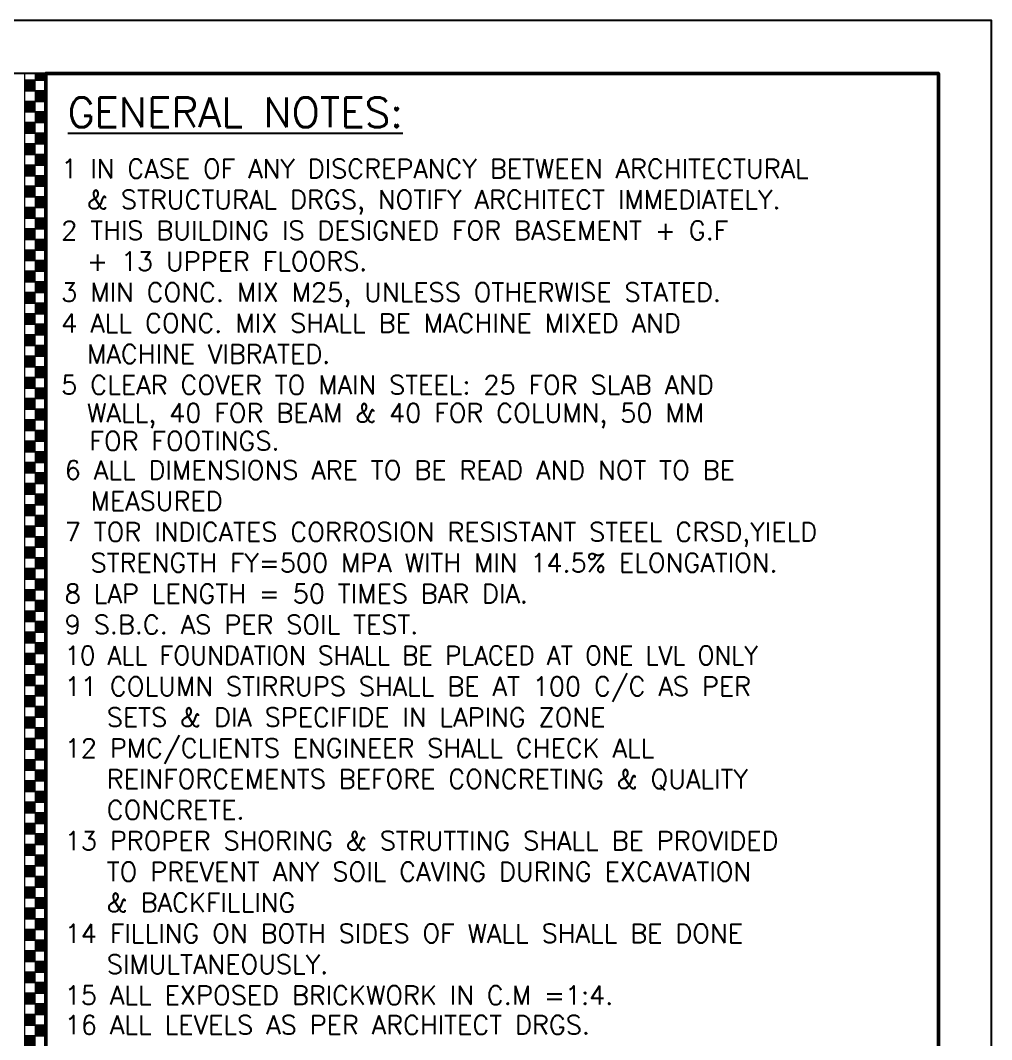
# Model space of a CAD drawing. Extents: x -200722 to 834823, y -494970 to 88783.
# Drawn here: x 327616 to 340413, y 51306 to 64744 of the extents above; entities that cross this region are included whole.
import ezdxf
from ezdxf.enums import TextEntityAlignment as Align

# ---------------------------------------------------------------- set-up
doc = ezdxf.new("R2010")
doc.units = 0
doc.header["$LTSCALE"] = 100
doc.header["$MEASUREMENT"] = 0
doc.layers.get('0').update_dxf_attribs({"linetype": 'CONTINUOUS'})
doc.layers.add('9_TITLE TEXT', color=7, linetype='CONTINUOUS', lineweight=20)
doc.layers.add('COR STEEL TAX', color=2, linetype='CONTINUOUS')
doc.layers.add('TEXT', color=2, linetype='CONTINUOUS')
doc.styles.get("Standard").update_dxf_attribs({"font": 'simplex.shx'})

# ---------------------------------------------------------------- blocks, each defined once
blk = doc.blocks.new('TITLE CHAIN')
at = {"layer": '9_TITLE TEXT'}
h = blk.add_hatch(color=256, dxfattribs=at)
h.dxf.hatch_style = 1
h.paths.add_polyline_path([(0, -1.625), (1, -1.625), (1, -0.625), (0, -0.625)])
h = blk.add_hatch(color=256, dxfattribs=at)
h.dxf.hatch_style = 1
h.paths.add_polyline_path([(1, -0.625), (2, -0.625), (2, 0), (1, 0)])
h = blk.add_hatch(color=256, dxfattribs=at)
h.dxf.hatch_style = 1
h.paths.add_polyline_path([(1, -2.625), (2, -2.625), (2, -1.625), (1, -1.625)])
h = blk.add_hatch(color=256, dxfattribs=at)
h.dxf.hatch_style = 1
h.paths.add_polyline_path([(0, -3.625), (1, -3.625), (1, -2.625), (0, -2.625)])
h = blk.add_hatch(color=256, dxfattribs=at)
h.dxf.hatch_style = 1
h.paths.add_polyline_path([(1, -4.625), (2, -4.625), (2, -3.625), (1, -3.625)])
h = blk.add_hatch(color=256, dxfattribs=at)
h.dxf.hatch_style = 1
h.paths.add_polyline_path([(0, -5.625), (1, -5.625), (1, -4.625), (0, -4.625)])
h = blk.add_hatch(color=256, dxfattribs=at)
h.dxf.hatch_style = 1
h.paths.add_polyline_path([(1, -6.625), (2, -6.625), (2, -5.625), (1, -5.625)])
h = blk.add_hatch(color=256, dxfattribs=at)
h.dxf.hatch_style = 1
h.paths.add_polyline_path([(0, -7.625), (1, -7.625), (1, -6.625), (0, -6.625)])
h = blk.add_hatch(color=256, dxfattribs=at)
h.dxf.hatch_style = 1
h.paths.add_polyline_path([(1, -8.625), (2, -8.625), (2, -7.625), (1, -7.625)])
h = blk.add_hatch(color=256, dxfattribs=at)
h.dxf.hatch_style = 1
h.paths.add_polyline_path([(0, -9.625), (1, -9.625), (1, -8.625), (0, -8.625)])
h = blk.add_hatch(color=256, dxfattribs=at)
h.dxf.hatch_style = 1
h.paths.add_polyline_path([(1, -10.625), (2, -10.625), (2, -9.625), (1, -9.625)])
h = blk.add_hatch(color=256, dxfattribs=at)
h.dxf.hatch_style = 1
h.paths.add_polyline_path([(0, -11.625), (1, -11.625), (1, -10.625), (0, -10.625)])
h = blk.add_hatch(color=256, dxfattribs=at)
h.dxf.hatch_style = 1
h.paths.add_polyline_path([(1, -12.625), (2, -12.625), (2, -11.625), (1, -11.625)])
h = blk.add_hatch(color=256, dxfattribs=at)
h.dxf.hatch_style = 1
h.paths.add_polyline_path([(0, -13.625), (1, -13.625), (1, -12.625), (0, -12.625)])
h = blk.add_hatch(color=256, dxfattribs=at)
h.dxf.hatch_style = 1
h.paths.add_polyline_path([(1, -14.625), (2, -14.625), (2, -13.625), (1, -13.625)])
h = blk.add_hatch(color=256, dxfattribs=at)
h.dxf.hatch_style = 1
h.paths.add_polyline_path([(0, -15.625), (1, -15.625), (1, -14.625), (0, -14.625)])
h = blk.add_hatch(color=256, dxfattribs=at)
h.dxf.hatch_style = 1
h.paths.add_polyline_path([(1, -16.625), (2, -16.625), (2, -15.625), (1, -15.625)])
h = blk.add_hatch(color=256, dxfattribs=at)
h.dxf.hatch_style = 1
h.paths.add_polyline_path([(0, -17.625), (1, -17.625), (1, -16.625), (0, -16.625)])
h = blk.add_hatch(color=256, dxfattribs=at)
h.dxf.hatch_style = 1
h.paths.add_polyline_path([(1, -18.625), (2, -18.625), (2, -17.625), (1, -17.625)])
h = blk.add_hatch(color=256, dxfattribs=at)
h.dxf.hatch_style = 1
h.paths.add_polyline_path([(0, -19.625), (1, -19.625), (1, -18.625), (0, -18.625)])
h = blk.add_hatch(color=256, dxfattribs=at)
h.dxf.hatch_style = 1
h.paths.add_polyline_path([(1, -20.625), (2, -20.625), (2, -19.625), (1, -19.625)])
h = blk.add_hatch(color=256, dxfattribs=at)
h.dxf.hatch_style = 1
h.paths.add_polyline_path([(0, -21.625), (1, -21.625), (1, -20.625), (0, -20.625)])
h = blk.add_hatch(color=256, dxfattribs=at)
h.dxf.hatch_style = 1
h.paths.add_polyline_path([(1, -22.625), (2, -22.625), (2, -21.625), (1, -21.625)])
h = blk.add_hatch(color=256, dxfattribs=at)
h.dxf.hatch_style = 1
h.paths.add_polyline_path([(0, -23.625), (1, -23.625), (1, -22.625), (0, -22.625)])
h = blk.add_hatch(color=256, dxfattribs=at)
h.dxf.hatch_style = 1
h.paths.add_polyline_path([(1, -24.625), (2, -24.625), (2, -23.625), (1, -23.625)])
h = blk.add_hatch(color=256, dxfattribs=at)
h.dxf.hatch_style = 1
h.paths.add_polyline_path([(0, -25.625), (1, -25.625), (1, -24.625), (0, -24.625)])
h = blk.add_hatch(color=256, dxfattribs=at)
h.dxf.hatch_style = 1
h.paths.add_polyline_path([(1, -26.625), (2, -26.625), (2, -25.625), (1, -25.625)])
h = blk.add_hatch(color=256, dxfattribs=at)
h.dxf.hatch_style = 1
h.paths.add_polyline_path([(0, -27.625), (1, -27.625), (1, -26.625), (0, -26.625)])
h = blk.add_hatch(color=256, dxfattribs=at)
h.dxf.hatch_style = 1
h.paths.add_polyline_path([(1, -28.625), (2, -28.625), (2, -27.625), (1, -27.625)])
h = blk.add_hatch(color=256, dxfattribs=at)
h.dxf.hatch_style = 1
h.paths.add_polyline_path([(0, -29.625), (1, -29.625), (1, -28.625), (0, -28.625)])
h = blk.add_hatch(color=256, dxfattribs=at)
h.dxf.hatch_style = 1
h.paths.add_polyline_path([(1, -30.625), (2, -30.625), (2, -29.625), (1, -29.625)])
h = blk.add_hatch(color=256, dxfattribs=at)
h.dxf.hatch_style = 1
h.paths.add_polyline_path([(0, -31.625), (1, -31.625), (1, -30.625), (0, -30.625)])
h = blk.add_hatch(color=256, dxfattribs=at)
h.dxf.hatch_style = 1
h.paths.add_polyline_path([(1, -32.625), (2, -32.625), (2, -31.625), (1, -31.625)])
h = blk.add_hatch(color=256, dxfattribs=at)
h.dxf.hatch_style = 1
h.paths.add_polyline_path([(0, -33.625), (1, -33.625), (1, -32.625), (0, -32.625)])
h = blk.add_hatch(color=256, dxfattribs=at)
h.dxf.hatch_style = 1
h.paths.add_polyline_path([(1, -34.625), (2, -34.625), (2, -33.625), (1, -33.625)])
h = blk.add_hatch(color=256, dxfattribs=at)
h.dxf.hatch_style = 1
h.paths.add_polyline_path([(0, -35.625), (1, -35.625), (1, -34.625), (0, -34.625)])
h = blk.add_hatch(color=256, dxfattribs=at)
h.dxf.hatch_style = 1
h.paths.add_polyline_path([(1, -36.625), (2, -36.625), (2, -35.625), (1, -35.625)])
h = blk.add_hatch(color=256, dxfattribs=at)
h.dxf.hatch_style = 1
h.paths.add_polyline_path([(0, -37.625), (1, -37.625), (1, -36.625), (0, -36.625)])
h = blk.add_hatch(color=256, dxfattribs=at)
h.dxf.hatch_style = 1
h.paths.add_polyline_path([(1, -38.625), (2, -38.625), (2, -37.625), (1, -37.625)])
h = blk.add_hatch(color=256, dxfattribs=at)
h.dxf.hatch_style = 1
h.paths.add_polyline_path([(0, -39.625), (1, -39.625), (1, -38.625), (0, -38.625)])
h = blk.add_hatch(color=256, dxfattribs=at)
h.dxf.hatch_style = 1
h.paths.add_polyline_path([(1, -40.625), (2, -40.625), (2, -39.625), (1, -39.625)])
h = blk.add_hatch(color=256, dxfattribs=at)
h.dxf.hatch_style = 1
h.paths.add_polyline_path([(0, -41.625), (1, -41.625), (1, -40.625), (0, -40.625)])
h = blk.add_hatch(color=256, dxfattribs=at)
h.dxf.hatch_style = 1
h.paths.add_polyline_path([(1, -42.625), (2, -42.625), (2, -41.625), (1, -41.625)])
h = blk.add_hatch(color=256, dxfattribs=at)
h.dxf.hatch_style = 1
h.paths.add_polyline_path([(0, -43.625), (1, -43.625), (1, -42.625), (0, -42.625)])
h = blk.add_hatch(color=256, dxfattribs=at)
h.dxf.hatch_style = 1
h.paths.add_polyline_path([(1, -44.625), (2, -44.625), (2, -43.625), (1, -43.625)])
h = blk.add_hatch(color=256, dxfattribs=at)
h.dxf.hatch_style = 1
h.paths.add_polyline_path([(0, -45.625), (1, -45.625), (1, -44.625), (0, -44.625)])
h = blk.add_hatch(color=256, dxfattribs=at)
h.dxf.hatch_style = 1
h.paths.add_polyline_path([(1, -46.625), (2, -46.625), (2, -45.625), (1, -45.625)])
h = blk.add_hatch(color=256, dxfattribs=at)
h.dxf.hatch_style = 1
h.paths.add_polyline_path([(0, -47.625), (1, -47.625), (1, -46.625), (0, -46.625)])
h = blk.add_hatch(color=256, dxfattribs=at)
h.dxf.hatch_style = 1
h.paths.add_polyline_path([(1, -48.625), (2, -48.625), (2, -47.625), (1, -47.625)])
h = blk.add_hatch(color=256, dxfattribs=at)
h.dxf.hatch_style = 1
h.paths.add_polyline_path([(0, -49.625), (1, -49.625), (1, -48.625), (0, -48.625)])
h = blk.add_hatch(color=256, dxfattribs=at)
h.dxf.hatch_style = 1
h.paths.add_polyline_path([(1, -50.625), (2, -50.625), (2, -49.625), (1, -49.625)])
h = blk.add_hatch(color=256, dxfattribs=at)
h.dxf.hatch_style = 1
h.paths.add_polyline_path([(0, -51.625), (1, -51.625), (1, -50.625), (0, -50.625)])
h = blk.add_hatch(color=256, dxfattribs=at)
h.dxf.hatch_style = 1
h.paths.add_polyline_path([(1, -52.625), (2, -52.625), (2, -51.625), (1, -51.625)])
h = blk.add_hatch(color=256, dxfattribs=at)
h.dxf.hatch_style = 1
h.paths.add_polyline_path([(0, -53.625), (1, -53.625), (1, -52.625), (0, -52.625)])
h = blk.add_hatch(color=256, dxfattribs=at)
h.dxf.hatch_style = 1
h.paths.add_polyline_path([(1, -54.625), (2, -54.625), (2, -53.625), (1, -53.625)])
h = blk.add_hatch(color=256, dxfattribs=at)
h.dxf.hatch_style = 1
h.paths.add_polyline_path([(0, -55.625), (1, -55.625), (1, -54.625), (0, -54.625)])
h = blk.add_hatch(color=256, dxfattribs=at)
h.dxf.hatch_style = 1
h.paths.add_polyline_path([(1, -56.625), (2, -56.625), (2, -55.625), (1, -55.625)])
h = blk.add_hatch(color=256, dxfattribs=at)
h.dxf.hatch_style = 1
h.paths.add_polyline_path([(0, -57.625), (1, -57.625), (1, -56.625), (0, -56.625)])
h = blk.add_hatch(color=256, dxfattribs=at)
h.dxf.hatch_style = 1
h.paths.add_polyline_path([(1, -58.625), (2, -58.625), (2, -57.625), (1, -57.625)])
h = blk.add_hatch(color=256, dxfattribs=at)
h.dxf.hatch_style = 1
h.paths.add_polyline_path([(0, -59.625), (1, -59.625), (1, -58.625), (0, -58.625)])
h = blk.add_hatch(color=256, dxfattribs=at)
h.dxf.hatch_style = 1
h.paths.add_polyline_path([(1, -60.625), (2, -60.625), (2, -59.625), (1, -59.625)])
h = blk.add_hatch(color=256, dxfattribs=at)
h.dxf.hatch_style = 1
h.paths.add_polyline_path([(0, -61.625), (1, -61.625), (1, -60.625), (0, -60.625)])
h = blk.add_hatch(color=256, dxfattribs=at)
h.dxf.hatch_style = 1
h.paths.add_polyline_path([(1, -62.625), (2, -62.625), (2, -61.625), (1, -61.625)])
h = blk.add_hatch(color=256, dxfattribs=at)
h.dxf.hatch_style = 1
h.paths.add_polyline_path([(0, -63.625), (1, -63.625), (1, -62.625), (0, -62.625)])
h = blk.add_hatch(color=256, dxfattribs=at)
h.dxf.hatch_style = 1
h.paths.add_polyline_path([(1, -64.625), (2, -64.625), (2, -63.625), (1, -63.625)])
h = blk.add_hatch(color=256, dxfattribs=at)
h.dxf.hatch_style = 1
h.paths.add_polyline_path([(0, -65.625), (1, -65.625), (1, -64.625), (0, -64.625)])
h = blk.add_hatch(color=256, dxfattribs=at)
h.dxf.hatch_style = 1
h.paths.add_polyline_path([(1, -66.625), (2, -66.625), (2, -65.625), (1, -65.625)])
h = blk.add_hatch(color=256, dxfattribs=at)
h.dxf.hatch_style = 1
h.paths.add_polyline_path([(0, -67.625), (1, -67.625), (1, -66.625), (0, -66.625)])
h = blk.add_hatch(color=256, dxfattribs=at)
h.dxf.hatch_style = 1
h.paths.add_polyline_path([(1, -68.625), (2, -68.625), (2, -67.625), (1, -67.625)])
h = blk.add_hatch(color=256, dxfattribs=at)
h.dxf.hatch_style = 1
h.paths.add_polyline_path([(0, -69.625), (1, -69.625), (1, -68.625), (0, -68.625)])
h = blk.add_hatch(color=256, dxfattribs=at)
h.dxf.hatch_style = 1
h.paths.add_polyline_path([(1, -70.625), (2, -70.625), (2, -69.625), (1, -69.625)])
h = blk.add_hatch(color=256, dxfattribs=at)
h.dxf.hatch_style = 1
h.paths.add_polyline_path([(0, -71.625), (1, -71.625), (1, -70.625), (0, -70.625)])
h = blk.add_hatch(color=256, dxfattribs=at)
h.dxf.hatch_style = 1
h.paths.add_polyline_path([(1, -72.625), (2, -72.625), (2, -71.625), (1, -71.625)])
h = blk.add_hatch(color=256, dxfattribs=at)
h.dxf.hatch_style = 1
h.paths.add_polyline_path([(0, -73.625), (1, -73.625), (1, -72.625), (0, -72.625)])
h = blk.add_hatch(color=256, dxfattribs=at)
h.dxf.hatch_style = 1
h.paths.add_polyline_path([(1, -74.625), (2, -74.625), (2, -73.625), (1, -73.625)])
h = blk.add_hatch(color=256, dxfattribs=at)
h.dxf.hatch_style = 1
h.paths.add_polyline_path([(0, -75.625), (1, -75.625), (1, -74.625), (0, -74.625)])
h = blk.add_hatch(color=256, dxfattribs=at)
h.dxf.hatch_style = 1
h.paths.add_polyline_path([(1, -76.625), (2, -76.625), (2, -75.625), (1, -75.625)])
h = blk.add_hatch(color=256, dxfattribs=at)
h.dxf.hatch_style = 1
h.paths.add_polyline_path([(0, -77.625), (1, -77.625), (1, -76.625), (0, -76.625)])
h = blk.add_hatch(color=256, dxfattribs=at)
h.dxf.hatch_style = 1
h.paths.add_polyline_path([(1, -78.625), (2, -78.625), (2, -77.625), (1, -77.625)])
h = blk.add_hatch(color=256, dxfattribs=at)
h.dxf.hatch_style = 1
h.paths.add_polyline_path([(0, -79.625), (1, -79.625), (1, -78.625), (0, -78.625)])
h = blk.add_hatch(color=256, dxfattribs=at)
h.dxf.hatch_style = 1
h.paths.add_polyline_path([(1, -80.625), (2, -80.625), (2, -79.625), (1, -79.625)])
h = blk.add_hatch(color=256, dxfattribs=at)
h.dxf.hatch_style = 1
h.paths.add_polyline_path([(0, -81.625), (1, -81.625), (1, -80.625), (0, -80.625)])
h = blk.add_hatch(color=256, dxfattribs=at)
h.dxf.hatch_style = 1
h.paths.add_polyline_path([(1, -82.625), (2, -82.625), (2, -81.625), (1, -81.625)])
h = blk.add_hatch(color=256, dxfattribs=at)
h.dxf.hatch_style = 1
h.paths.add_polyline_path([(0, -83.625), (1, -83.625), (1, -82.625), (0, -82.625)])
h = blk.add_hatch(color=256, dxfattribs=at)
h.dxf.hatch_style = 1
h.paths.add_polyline_path([(1, -84.625), (2, -84.625), (2, -83.625), (1, -83.625)])
h = blk.add_hatch(color=256, dxfattribs=at)
h.dxf.hatch_style = 1
h.paths.add_polyline_path([(0, -85.625), (1, -85.625), (1, -84.625), (0, -84.625)])
h = blk.add_hatch(color=256, dxfattribs=at)
h.dxf.hatch_style = 1
h.paths.add_polyline_path([(1, -86.625), (2, -86.625), (2, -85.625), (1, -85.625)])
h = blk.add_hatch(color=256, dxfattribs=at)
h.dxf.hatch_style = 1
h.paths.add_polyline_path([(0, -87.625), (1, -87.625), (1, -86.625), (0, -86.625)])
h = blk.add_hatch(color=256, dxfattribs=at)
h.dxf.hatch_style = 1
h.paths.add_polyline_path([(1, -88.625), (2, -88.625), (2, -87.625), (1, -87.625)])
h = blk.add_hatch(color=256, dxfattribs=at)
h.dxf.hatch_style = 1
h.paths.add_polyline_path([(0, -89.625), (1, -89.625), (1, -88.625), (0, -88.625)])
h = blk.add_hatch(color=256, dxfattribs=at)
h.dxf.hatch_style = 1
h.paths.add_polyline_path([(1, -90.625), (2, -90.625), (2, -89.625), (1, -89.625)])
h = blk.add_hatch(color=256, dxfattribs=at)
h.dxf.hatch_style = 1
h.paths.add_polyline_path([(0, -91.625), (1, -91.625), (1, -90.625), (0, -90.625)])
for p, q in [((0, -584), (0, 0)), ((2, -584), (2, 0))]:
    blk.add_line(p, q, dxfattribs=at)
for points in [[(0, -1.625), (1, -1.625), (1, -0.625), (0, -0.625)], [(1, -0.625), (2, -0.625), (2, 0), (1, 0)], [(1, -2.625), (2, -2.625), (2, -1.625), (1, -1.625)], [(0, -3.625), (1, -3.625), (1, -2.625), (0, -2.625)], [(1, -4.625), (2, -4.625), (2, -3.625), (1, -3.625)], [(0, -5.625), (1, -5.625), (1, -4.625), (0, -4.625)], [(1, -6.625), (2, -6.625), (2, -5.625), (1, -5.625)], [(0, -7.625), (1, -7.625), (1, -6.625), (0, -6.625)], [(1, -8.625), (2, -8.625), (2, -7.625), (1, -7.625)], [(0, -9.625), (1, -9.625), (1, -8.625), (0, -8.625)], [(1, -10.625), (2, -10.625), (2, -9.625), (1, -9.625)], [(0, -11.625), (1, -11.625), (1, -10.625), (0, -10.625)], [(1, -12.625), (2, -12.625), (2, -11.625), (1, -11.625)], [(0, -13.625), (1, -13.625), (1, -12.625), (0, -12.625)], [(1, -14.625), (2, -14.625), (2, -13.625), (1, -13.625)], [(0, -15.625), (1, -15.625), (1, -14.625), (0, -14.625)], [(1, -16.625), (2, -16.625), (2, -15.625), (1, -15.625)], [(0, -17.625), (1, -17.625), (1, -16.625), (0, -16.625)], [(1, -18.625), (2, -18.625), (2, -17.625), (1, -17.625)], [(0, -19.625), (1, -19.625), (1, -18.625), (0, -18.625)], [(1, -20.625), (2, -20.625), (2, -19.625), (1, -19.625)], [(0, -21.625), (1, -21.625), (1, -20.625), (0, -20.625)], [(1, -22.625), (2, -22.625), (2, -21.625), (1, -21.625)], [(0, -23.625), (1, -23.625), (1, -22.625), (0, -22.625)], [(1, -24.625), (2, -24.625), (2, -23.625), (1, -23.625)], [(0, -25.625), (1, -25.625), (1, -24.625), (0, -24.625)], [(1, -26.625), (2, -26.625), (2, -25.625), (1, -25.625)], [(0, -27.625), (1, -27.625), (1, -26.625), (0, -26.625)], [(1, -28.625), (2, -28.625), (2, -27.625), (1, -27.625)], [(0, -29.625), (1, -29.625), (1, -28.625), (0, -28.625)], [(1, -30.625), (2, -30.625), (2, -29.625), (1, -29.625)], [(0, -31.625), (1, -31.625), (1, -30.625), (0, -30.625)], [(1, -32.625), (2, -32.625), (2, -31.625), (1, -31.625)], [(0, -33.625), (1, -33.625), (1, -32.625), (0, -32.625)], [(1, -34.625), (2, -34.625), (2, -33.625), (1, -33.625)], [(0, -35.625), (1, -35.625), (1, -34.625), (0, -34.625)], [(1, -36.625), (2, -36.625), (2, -35.625), (1, -35.625)], [(0, -37.625), (1, -37.625), (1, -36.625), (0, -36.625)], [(1, -38.625), (2, -38.625), (2, -37.625), (1, -37.625)], [(0, -39.625), (1, -39.625), (1, -38.625), (0, -38.625)], [(1, -40.625), (2, -40.625), (2, -39.625), (1, -39.625)], [(0, -41.625), (1, -41.625), (1, -40.625), (0, -40.625)], [(1, -42.625), (2, -42.625), (2, -41.625), (1, -41.625)], [(0, -43.625), (1, -43.625), (1, -42.625), (0, -42.625)], [(1, -44.625), (2, -44.625), (2, -43.625), (1, -43.625)], [(0, -45.625), (1, -45.625), (1, -44.625), (0, -44.625)], [(1, -46.625), (2, -46.625), (2, -45.625), (1, -45.625)], [(0, -47.625), (1, -47.625), (1, -46.625), (0, -46.625)], [(1, -48.625), (2, -48.625), (2, -47.625), (1, -47.625)], [(0, -49.625), (1, -49.625), (1, -48.625), (0, -48.625)], [(1, -50.625), (2, -50.625), (2, -49.625), (1, -49.625)], [(0, -51.625), (1, -51.625), (1, -50.625), (0, -50.625)], [(1, -52.625), (2, -52.625), (2, -51.625), (1, -51.625)], [(0, -53.625), (1, -53.625), (1, -52.625), (0, -52.625)], [(1, -54.625), (2, -54.625), (2, -53.625), (1, -53.625)], [(0, -55.625), (1, -55.625), (1, -54.625), (0, -54.625)], [(1, -56.625), (2, -56.625), (2, -55.625), (1, -55.625)], [(0, -57.625), (1, -57.625), (1, -56.625), (0, -56.625)], [(1, -58.625), (2, -58.625), (2, -57.625), (1, -57.625)], [(0, -59.625), (1, -59.625), (1, -58.625), (0, -58.625)], [(1, -60.625), (2, -60.625), (2, -59.625), (1, -59.625)], [(0, -61.625), (1, -61.625), (1, -60.625), (0, -60.625)], [(1, -62.625), (2, -62.625), (2, -61.625), (1, -61.625)], [(0, -63.625), (1, -63.625), (1, -62.625), (0, -62.625)], [(1, -64.625), (2, -64.625), (2, -63.625), (1, -63.625)], [(0, -65.625), (1, -65.625), (1, -64.625), (0, -64.625)], [(1, -66.625), (2, -66.625), (2, -65.625), (1, -65.625)], [(0, -67.625), (1, -67.625), (1, -66.625), (0, -66.625)], [(1, -68.625), (2, -68.625), (2, -67.625), (1, -67.625)], [(0, -69.625), (1, -69.625), (1, -68.625), (0, -68.625)], [(1, -70.625), (2, -70.625), (2, -69.625), (1, -69.625)], [(0, -71.625), (1, -71.625), (1, -70.625), (0, -70.625)], [(1, -72.625), (2, -72.625), (2, -71.625), (1, -71.625)], [(0, -73.625), (1, -73.625), (1, -72.625), (0, -72.625)], [(1, -74.625), (2, -74.625), (2, -73.625), (1, -73.625)], [(0, -75.625), (1, -75.625), (1, -74.625), (0, -74.625)], [(1, -76.625), (2, -76.625), (2, -75.625), (1, -75.625)], [(0, -77.625), (1, -77.625), (1, -76.625), (0, -76.625)], [(1, -78.625), (2, -78.625), (2, -77.625), (1, -77.625)], [(0, -79.625), (1, -79.625), (1, -78.625), (0, -78.625)], [(1, -80.625), (2, -80.625), (2, -79.625), (1, -79.625)], [(0, -81.625), (1, -81.625), (1, -80.625), (0, -80.625)], [(1, -82.625), (2, -82.625), (2, -81.625), (1, -81.625)], [(0, -83.625), (1, -83.625), (1, -82.625), (0, -82.625)], [(1, -84.625), (2, -84.625), (2, -83.625), (1, -83.625)], [(0, -85.625), (1, -85.625), (1, -84.625), (0, -84.625)], [(1, -86.625), (2, -86.625), (2, -85.625), (1, -85.625)], [(0, -87.625), (1, -87.625), (1, -86.625), (0, -86.625)], [(1, -88.625), (2, -88.625), (2, -87.625), (1, -87.625)], [(0, -89.625), (1, -89.625), (1, -88.625), (0, -88.625)], [(1, -90.625), (2, -90.625), (2, -89.625), (1, -89.625)], [(0, -91.625), (1, -91.625), (1, -90.625), (0, -90.625)]]:
    blk.add_lwpolyline(points, close=True, dxfattribs=at)

msp = doc.modelspace()

# ---------------------------------------------------------------- linework, layer by layer
at = {"color": 18, "ltscale": 0.4, "true_color": 0x000000}
msp.add_lwpolyline([(222672.7, 64744.5), (222672.7, -18415.5), (340412.7, -18415.5), (340412.7, 64744.5)], close=True, dxfattribs=at)
at = {"color": 18, "true_color": 0x000000}
msp.add_lwpolyline([(223372.7, -17715.5), (339712.7, -17715.5), (339712.7, 64044.5), (223372.7, 64044.5)], close=True, dxfattribs=at)
at = {"layer": '9_TITLE TEXT', "color": 18, "true_color": 0x000000}
msp.add_line((327672.7, -16823), (327672.7, 64044.5), dxfattribs=at)
for points in [[(339712.7, 64044.5), (223372.7, 64044.5), (223372.7, -17715.5), (339712.7, -17715.5)], [(339712.7, 64044.5), (339712.7, -17715.5)]]:
    msp.add_lwpolyline(points, dxfattribs=at)
at = {"layer": '9_TITLE TEXT', "color": 18, "lineweight": 50, "true_color": 0x000000}
msp.add_lwpolyline([(339712.7, -17715.5), (327952.7, -17715.5), (327952.7, 64044.4), (339712.7, 64044.5)], close=True, dxfattribs=at)

# ---------------------------------------------------------------- block references
at = {"color": 18, "true_color": 0x000000, "xscale": 140, "yscale": 140, "zscale": 140}
msp.add_blockref('TITLE CHAIN', (327672.7, 64044.5), dxfattribs=at)

# ---------------------------------------------------------------- texts
at = {"layer": 'COR STEEL TAX', "color": 18, "linetype": 'ByBlock', "true_color": 0x000000}
msp.add_text('%%UGENERAL NOTES:', height=393.454, dxfattribs=at).set_placement((328239, 63334.9))
at = {"layer": 'TEXT', "color": 18, "linetype": 'ByBlock', "true_color": 0x000000}
for s, height, p in [('1 IN CASE OF ANY DISCREPANCY BETWEEN ARCHITECTURAL', 247.655, (328154.3, 62789.8)), ('  & STRUCTURAL DRGS, NOTIFY ARCHITECT IMMEDIATELY.', 247.655, (328154.3, 62382.5)), ('2 THIS BUILDING IS DESIGNED FOR BASEMENT + G.F', 247.655, (328154.3, 61975.2)), ('  + 13 UPPER FLOORS.', 247.655, (328154.3, 61568)), ('3 MIN CONC. MIX M25, UNLESS OTHERWISE STATED.', 247.655, (328154.3, 61160.7)), ('4 ALL CONC. MIX SHALL BE MACHINE MIXED AND', 247.655, (328154.3, 60753.4)), ('  MACHINE VIBRATED.', 247.655, (328154.3, 60346.1)), ('5 CLEAR COVER TO MAIN STEEL: 25 FOR SLAB AND', 247.655, (328154.3, 59938.8)), ('  WALL, 40 FOR BEAM & 40 FOR COLUMN, 50 MM', 247.655, (328154.3, 59569.1)), ('  FOR FOOTINGS.', 247.655, (328185.9, 59199.9)), ('6 ALL DIMENSIONS ARE TO BE READ AND NOT TO BE', 247.655, (328199.9, 58815.5)), ('  MEASURED', 247.66, (328199.9, 58408.2)), ('7 TOR INDICATES CORROSION RESISTANT STEEL CRSD,YIELD ', 247.655, (328199.9, 58000.9)), ('  STRENGTH FY=500 MPA WITH MIN 14.5%%% ELONGATION.', 247.655, (328199.9, 57593.6)), ('8 LAP LENGTH = 50 TIMES BAR DIA.', 247.655, (328199.9, 57186.4)), ('9 S.B.C. AS PER SOIL TEST.', 247.655, (328199.9, 56779.1)), ('11 COLUMN STIRRUPS SHALL BE AT 100 C/C AS PER', 247.655, (328199.9, 55964.5)), ('   SETS & DIA SPECIFIDE IN LAPING ZONE', 247.655, (328199.9, 55557.3)), ('12 PMC/CLIENTS ENGINEER SHALL CHECK ALL', 247.655, (328199.9, 55150)), ('   REINFORCEMENTS BEFORE CONCRETING & QUALITY', 247.655, (328199.9, 54742.7)), ('   CONCRETE.', 247.655, (328199.9, 54335.4)), ('13 PROPER SHORING & STRUTTING SHALL BE PROVIDED', 247.655, (328199.9, 53928.1)), ('   TO PREVENT ANY SOIL CAVING DURING EXCAVATION', 247.655, (328199.9, 53520.9)), ('   & BACKFILLING', 247.655, (328199.9, 53113.6)), ('14 FILLING ON BOTH SIDES OF WALL SHALL BE DONE', 247.655, (328199.9, 52706.3)), ('   SIMULTANEOUSLY.', 247.655, (328199.9, 52299)), ('15 ALL EXPOSED BRICKWORK IN C.M =1:4.', 247.655, (328199.9, 51891.7)), ('16 ALL LEVELS AS PER ARCHITECT DRGS.', 247.655, (328199.9, 51500.3))]:
    msp.add_text(s, height=height, dxfattribs=at).set_placement(p, align=Align.MIDDLE_LEFT)
at = {"layer": 'TEXT', "color": 18, "linetype": 'ByBlock', "true_color": 0x000000, "width": 0.95}
msp.add_text('10 ALL FOUNDATION SHALL BE PLACED AT ONE LVL ONLY', height=247.655, dxfattribs=at).set_placement((328199.9, 56371.8), align=Align.MIDDLE_LEFT)

doc.saveas('drawing.dxf')
